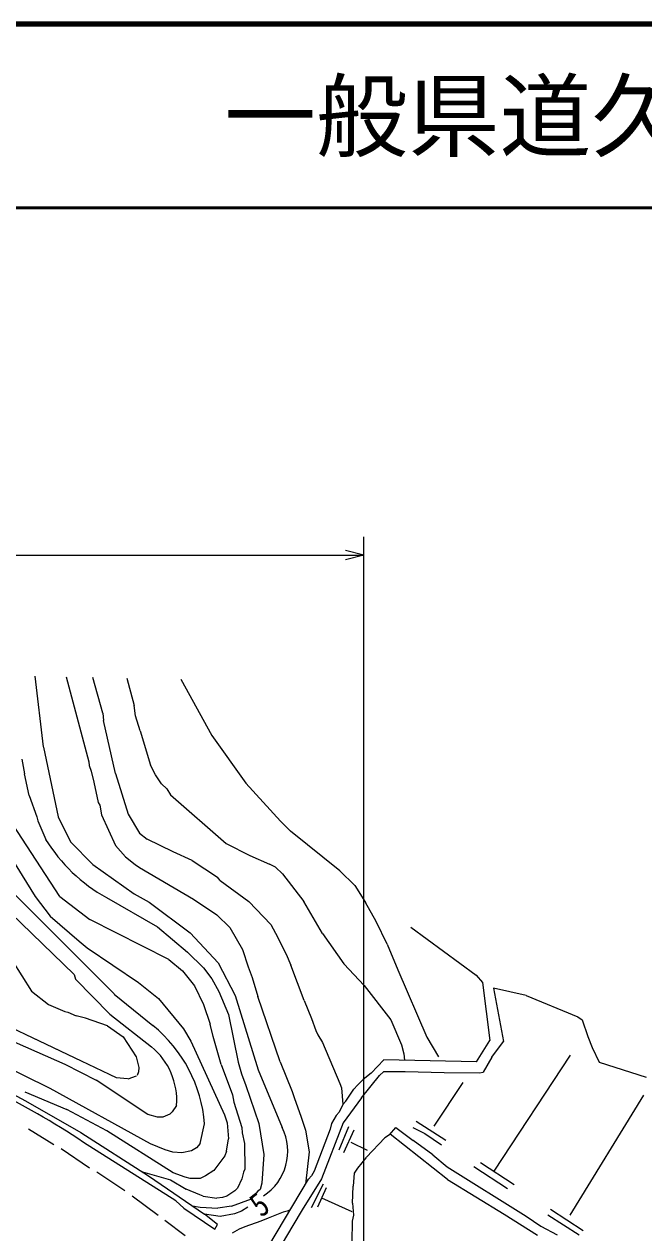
# Model space of a CAD drawing. Units: millimetres, scale not verified. Extents: x 40000 to 680000, y 20000 to 380000.
# Drawn here: x 204440 to 238187, y 314175 to 380000 of the extents above; entities that cross this region are included whole.
import ezdxf
from ezdxf.enums import TextEntityAlignment as Align

# ---------------------------------------------------------------- set-up
doc = ezdxf.new("R2010")
doc.units = ezdxf.units.MM
doc.header["$LTSCALE"] = 1000
for name, color, linetype, lineweight in [('M-BGD', 7, 'Continuous', 13), ('M-STR-HTXT', 7, 'Continuous', 13), ('M-TTL', 2, 'Continuous', 140), ('M-TTL-LINE', 7, 'Continuous', 50), ('M-TTL-TXT', 7, 'Continuous', 13)]:
    doc.layers.add(name, color=color, linetype=linetype, lineweight=lineweight)
doc.styles.add('ＭＳ ゴシック', font='')
doc.styles.get('ＭＳ ゴシック').set_extended_font_data('MS Gothic')

msp = doc.modelspace()

# ---------------------------------------------------------------- linework, layer by layer
at = {"layer": 'M-BGD'}
for p, q in [((205486, 340634), (205037, 344491)), ((206734, 344456), (207961, 339819)), ((208720, 342473), (208183, 344426)), ((210032, 344387), (210098, 344113)), ((212975, 344326), (214666, 341265)), ((210098, 344113), (210425, 342900)), ((208720, 342473), (208752, 342073)), ((210509, 342325), (210425, 342900)), ((210759, 341506), (210509, 342325)), ((209420, 339197), (208752, 342073)), ((210759, 341506), (211326, 339646)), ((214666, 341265), (216506, 338659)), ((205491, 340633), (206289, 336825)), ((204309, 339977), (204457, 339164)), ((207961, 339819), (207976, 339626)), ((204717, 337997), (204457, 339164)), ((207976, 339626), (208097, 339316)), ((208097, 339316), (208237, 338712)), ((209420, 339197), (210095, 336982)), ((211589, 339126), (211326, 339646)), ((211925, 338632), (211589, 339126)), ((208237, 338712), (208477, 337617)), ((211925, 338632), (212203, 338348)), ((212203, 338348), (212415, 338034)), ((216506, 338659), (218400, 336603)), ((204717, 337997), (205138, 336826)), ((212415, 338034), (215444, 335378)), ((206390, 332485), (203290, 337233)), ((208477, 337617), (208555, 337459)), ((208555, 337459), (208651, 336939)), ((205138, 336826), (205179, 336611)), ((205179, 336611), (205611, 335604)), ((206289, 336825), (206960, 335477)), ((208651, 336939), (209407, 335275)), ((210095, 336982), (210727, 335936)), ((218400, 336603), (218953, 336052)), ((210727, 335936), (211143, 335622)), ((221624, 333888), (218953, 336052)), ((206960, 335477), (208176, 334230)), ((209407, 335275), (209952, 334654)), ((212562, 334928), (211143, 335622)), ((215444, 335378), (216734, 334730)), ((203472, 335015), (205032, 332499)), ((209952, 334654), (210490, 334228)), ((213593, 334461), (212562, 334928)), ((213593, 334461), (214961, 333548)), ((216734, 334730), (217797, 334245)), ((208176, 334230), (210438, 332636)), ((210490, 334228), (210729, 334072)), ((210729, 334072), (213656, 332351)), ((218129, 334093), (217797, 334245)), ((218510, 333732), (218129, 334093)), ((221624, 333888), (222455, 333085)), ((203380, 333148), (209343, 327196)), ((215117, 333365), (214961, 333548)), ((215117, 333365), (216668, 332228)), ((218510, 333732), (219675, 332217)), ((222455, 333085), (223037, 332165)), ((205032, 332499), (205860, 331426)), ((206390, 332485), (208017, 331239)), ((208922, 332432), (211708, 330834)), ((210438, 332635), (211242, 332192)), ((203134, 332146), (207160, 328243)), ((211242, 332192), (213478, 330504)), ((213656, 332351), (214933, 331498)), ((216668, 332228), (217874, 330961)), ((220687, 330471), (219675, 332217)), ((223618, 331126), (223037, 332165)), ((205860, 331426), (207426, 330057)), ((212323, 329057), (208017, 331239)), ((214933, 331498), (215642, 330811)), ((224210, 329891), (223618, 331126)), ((211708, 330834), (213340, 329464)), ((213478, 330504), (215003, 328873)), ((215642, 330811), (216328, 329599)), ((217874, 330961), (218129, 330493)), ((218129, 330493), (218704, 329356)), ((220687, 330471), (221843, 328826)), ((225500, 330815), (229052, 328203)), ((203266, 329842), (204844, 327334)), ((207426, 330057), (207875, 329698)), ((224210, 329891), (224792, 328494)), ((207875, 329698), (210664, 327815)), ((213340, 329464), (214211, 328598)), ((216328, 329599), (216644, 328657)), ((218704, 329356), (218955, 328756)), ((212323, 329057), (213071, 328447)), ((214211, 328598), (214656, 328004)), ((215003, 328873), (215924, 327106)), ((216644, 328657), (216864, 328072)), ((219691, 326836), (218955, 328756)), ((221843, 328826), (222960, 327643)), ((224792, 328494), (226374, 324839)), ((207160, 328243), (207243, 327997)), ((207243, 327997), (209101, 326080)), ((210664, 327815), (211762, 326942)), ((213071, 328447), (213721, 327632)), ((214656, 328004), (215034, 327322)), ((216864, 328072), (217166, 327042)), ((229052, 328203), (229397, 327802)), ((204844, 327334), (205770, 326615)), ((209339, 327175), (211450, 325462)), ((213721, 327632), (214200, 326604)), ((215034, 327322), (215568, 326065)), ((222960, 327643), (224410, 325784)), ((229397, 327802), (229807, 324650)), ((230008, 327507), (230549, 324598)), ((231781, 327104), (230008, 327507)), ((205770, 326615), (206646, 326237)), ((211762, 326942), (213112, 325280)), ((214200, 326604), (214561, 325542)), ((215924, 327106), (217182, 323056)), ((218373, 323494), (217166, 327042)), ((219691, 326836), (220090, 325839)), ((231781, 327104), (234591, 325939)), ((209470, 322615), (201431, 326444)), ((206646, 326237), (206823, 326194)), ((206823, 326194), (207276, 325999)), ((207781, 325868), (207276, 325999)), ((208986, 325444), (207781, 325868)), ((209100, 326077), (211371, 324312)), ((215568, 326065), (216088, 323464)), ((220090, 325839), (220328, 325200)), ((234591, 325939), (234824, 325774)), ((208986, 325444), (209838, 324844)), ((213112, 325280), (213517, 324617)), ((214736, 324871), (214561, 325542)), ((220328, 325200), (220430, 324962)), ((224410, 325784), (224990, 324408)), ((234824, 325774), (235131, 324861)), ((202889, 325016), (206646, 323367)), ((209838, 324844), (210548, 323758)), ((213517, 324617), (215356, 320609)), ((215170, 323348), (214736, 324871)), ((220430, 324962), (220693, 324541)), ((220693, 324541), (221623, 322307)), ((226374, 324839), (226999, 323753)), ((229067, 323495), (229807, 324650)), ((229907, 323738), (230549, 324598)), ((235131, 324861), (235373, 324260)), ((224990, 324408), (225111, 323923)), ((225111, 323923), (225146, 323570)), ((235373, 324260), (235763, 323465)), ((205861, 322038), (202342, 323762)), ((206646, 323367), (208368, 322492)), ((210548, 323758), (210692, 323179)), ((215170, 323348), (215780, 321687)), ((216088, 323464), (216279, 322843)), ((218373, 323494), (219039, 321873)), ((224025, 323591), (223333, 322874)), ((229067, 323495), (224025, 323591)), ((229907, 323738), (229442, 322925)), ((234177, 323852), (230022, 317525)), ((235763, 323465), (238322, 322657)), ((210072, 322558), (209470, 322615)), ((210096, 322560), (210562, 322724)), ((210665, 322950), (210585, 322752)), ((210692, 323179), (210665, 322950)), ((216280, 322841), (216520, 322200)), ((217182, 323056), (218496, 319916)), ((222805, 321523), (223791, 322735)), ((223333, 322874), (222907, 322520)), ((224024, 322954), (223791, 322735)), ((224024, 322954), (225196, 322955)), ((225196, 322955), (227322, 322913)), ((227322, 322913), (229241, 322882)), ((229241, 322882), (229442, 322925)), ((211315, 319023), (205861, 322038)), ((211171, 320624), (208368, 322492)), ((216520, 322200), (217212, 320135)), ((221623, 322307), (221725, 322067)), ((221725, 322067), (221797, 321168)), ((221955, 321344), (222398, 321995)), ((222594, 322225), (222398, 321995)), ((222907, 322520), (222594, 322225)), ((228325, 322364), (226749, 319987)), ((203803, 321746), (204515, 321368)), ((204472, 321854), (206767, 320899)), ((204515, 321368), (207522, 319647)), ((215780, 321687), (215859, 321283)), ((215859, 321283), (216293, 319913)), ((219039, 321873), (219149, 321546)), ((219149, 321546), (219532, 320474)), ((221955, 321344), (221797, 321168)), ((222805, 321523), (221818, 320168)), ((238170, 321666), (234155, 315144)), ((208934, 319730), (206767, 320899)), ((211696, 320479), (211171, 320624)), ((212371, 320641), (211998, 320466)), ((212371, 320641), (212506, 320768)), ((212741, 321115), (212506, 320768)), ((215356, 320609), (215504, 320169)), ((221591, 320742), (221432, 320556)), ((221797, 321168), (221591, 320742)), ((211998, 320466), (211696, 320479)), ((214029, 319039), (214263, 320107)), ((215504, 320169), (215570, 319303)), ((216293, 319913), (216320, 319619)), ((217212, 320135), (217494, 318438)), ((219532, 320474), (219758, 319770)), ((221818, 320168), (220634, 317111)), ((221177, 320130), (221103, 319829)), ((221432, 320556), (221177, 320130)), ((222110, 319955), (221568, 318680)), ((225609, 319912), (226257, 319590)), ((225794, 320257), (227406, 319221)), ((204678, 319837), (206063, 318978)), ((207522, 319647), (211210, 317286)), ((212546, 317439), (208934, 319730)), ((215468, 318614), (215570, 319303)), ((216320, 319619), (216433, 319033)), ((219758, 319770), (219954, 318594)), ((221103, 319829), (220235, 317526)), ((222388, 319765), (221832, 318531)), ((224079, 319356), (223082, 318292)), ((224343, 319515), (224079, 319356)), ((224343, 319515), (224678, 319908)), ((227492, 317082), (224365, 319542)), ((224678, 319908), (225623, 319210)), ((226257, 319590), (227171, 318972)), ((206462, 318768), (207991, 317713)), ((212694, 315917), (207664, 319098)), ((212116, 318703), (211315, 319023)), ((212541, 318569), (212116, 318703)), ((213561, 318640), (213021, 318528)), ((213825, 318800), (213561, 318640)), ((214029, 319039), (213825, 318800)), ((215468, 318614), (215367, 318362)), ((216433, 319033), (216450, 317633)), ((219954, 318594), (219769, 316834)), ((222233, 319113), (223118, 318674)), ((226687, 318416), (225623, 319210)), ((213021, 318528), (212541, 318569)), ((215367, 318362), (214773, 317570)), ((217494, 318438), (217389, 316875)), ((223074, 318278), (222597, 317691)), ((226687, 318416), (227485, 317766)), ((229287, 318004), (231124, 316805)), ((208391, 317494), (209915, 316486)), ((210882, 317496), (212404, 317056)), ((211210, 317286), (214263, 315192)), ((213200, 317203), (212546, 317439)), ((214320, 317277), (214032, 317134)), ((214773, 317570), (214320, 317277)), ((216383, 317474), (216297, 317122)), ((216450, 317633), (216383, 317474)), ((220080, 317286), (219930, 317106)), ((220235, 317526), (220080, 317286)), ((222404, 317418), (222364, 316714)), ((222597, 317691), (222404, 317418)), ((227485, 317766), (231771, 315088)), ((228923, 317781), (230760, 316584)), ((212404, 317056), (213269, 316555)), ((213477, 317135), (213200, 317203)), ((214032, 317134), (213477, 317135)), ((216297, 317122), (216052, 316612)), ((216900, 312020), (219930, 317106)), ((217389, 316875), (217292, 316537)), ((220634, 317111), (219587, 315421)), ((220719, 316828), (220076, 315545)), ((220887, 316629), (220419, 315572)), ((222327, 315797), (222364, 316714)), ((227492, 317082), (230582, 315200)), ((210321, 316185), (211738, 315132)), ((213998, 316242), (213269, 316555)), ((214187, 316176), (214008, 316236)), ((214187, 316176), (214926, 316067)), ((215247, 316092), (214926, 316067)), ((215481, 316171), (215247, 316092)), ((215921, 316459), (215481, 316171)), ((215727, 315629), (216814, 316031)), ((216052, 316612), (215921, 316459)), ((217151, 316425), (216814, 316031)), ((217292, 316537), (217151, 316425)), ((220640, 316072), (222281, 315339)), ((212694, 315917), (213138, 315517)), ((213138, 315517), (214817, 314375)), ((213609, 315641), (214023, 315570)), ((214023, 315570), (214992, 315509)), ((215727, 315629), (214992, 315509)), ((216280, 315346), (215900, 315218)), ((216614, 315565), (216280, 315346)), ((218546, 315306), (217723, 314974)), ((218755, 315354), (218546, 315306)), ((218915, 315409), (218755, 315354)), ((219587, 315421), (219072, 314569)), ((222327, 315797), (222379, 315143)), ((233100, 315465), (234892, 314300)), ((212100, 314863), (213212, 314037)), ((214974, 314624), (214263, 315192)), ((215111, 315062), (214263, 315192)), ((215900, 315218), (215111, 315062)), ((217326, 314815), (216462, 314509)), ((217723, 314974), (217326, 314815)), ((222303, 314806), (222280, 313679)), ((222379, 315143), (222303, 314806)), ((230582, 315200), (232396, 314048)), ((231771, 315088), (232580, 314540)), ((232955, 315163), (234657, 314058)), ((214817, 314375), (214974, 314624)), ((216150, 314370), (215773, 314153)), ((216462, 314509), (216150, 314370)), ((219072, 314569), (217215, 311448)), ((232580, 314540), (233468, 314059))]:
    msp.add_line(p, q, dxfattribs=at)
for centre, radius, start, end in [((213341, 340361), 9077, 211.60804, 240.86645), ((206605, 319499), 7682, 4.53689, 50.90668), ((185311, 286107), 39850, 55.87962, 72.86813), ((208946, 321382), 3804, 355.9702, 50.38617), ((215870, 318629), 2924, 303.3073, 26.09915)]:
    msp.add_arc(centre, radius, start, end, dxfattribs=at)
at = {"layer": 'M-STR-HTXT'}
for p, q in [((222933, 288659), (222933, 352081)), ((151115, 351081), (222933, 351081)), ((222933, 351081), (221933, 351331)), ((222933, 351081), (221933, 350831))]:
    msp.add_line(p, q, dxfattribs=at)
at = {"layer": 'M-TTL'}
msp.add_line((680000, 380000), (40000, 380000), dxfattribs=at)
at = {"layer": 'M-TTL-LINE'}
msp.add_line((40000, 370000), (680000, 370000), dxfattribs=at)

# ---------------------------------------------------------------- texts
at = {"layer": 'M-BGD', "style": 'ＭＳ ゴシック', "width": 0.8}
msp.add_text('5', height=1320, rotation=37.446, dxfattribs=at).set_placement((216838, 316250), align=Align.TOP_CENTER)
at = {"layer": 'M-TTL-TXT', "style": 'ＭＳ ゴシック'}
msp.add_text('路 線 名      一般県道久津小田線', height=3666, dxfattribs=at).set_placement((180380, 375000), align=Align.MIDDLE_LEFT)

doc.saveas('drawing.dxf')
